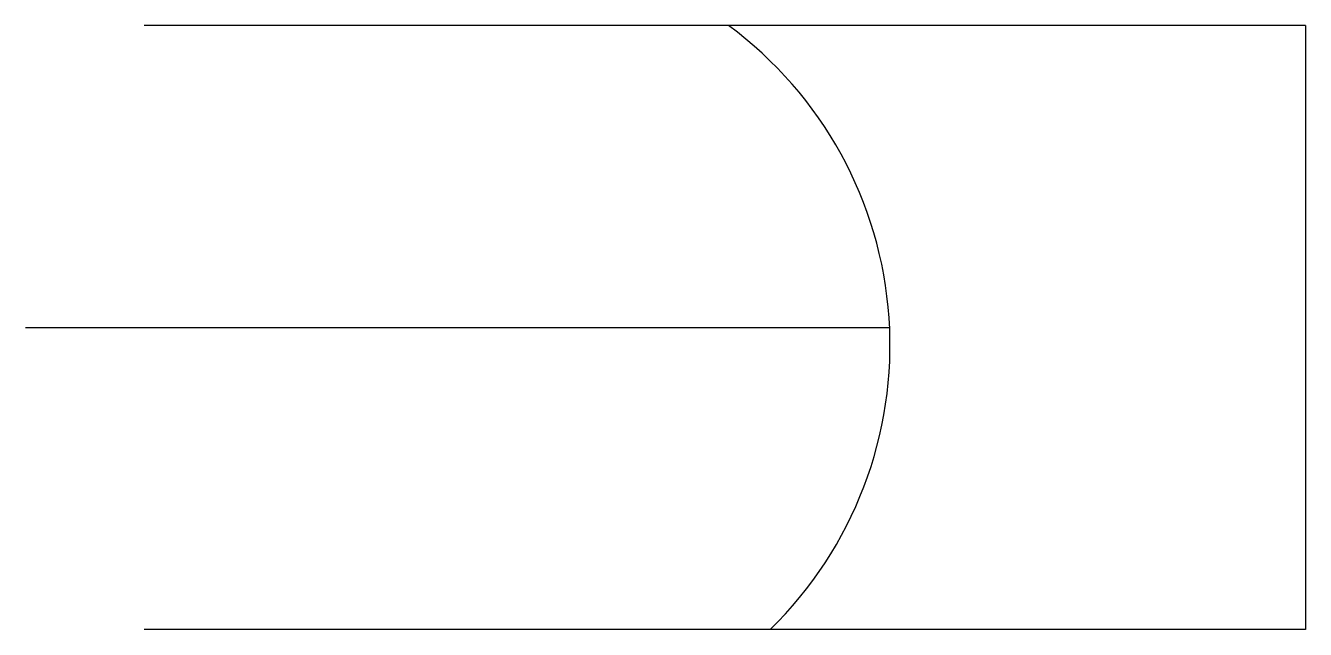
# Model space of a CAD drawing. Header units: millimetres. Extents: x 0 to 0.765, y 0 to 0.361.
import ezdxf

# ---------------------------------------------------------------- set-up
doc = ezdxf.new("R2010")
doc.units = ezdxf.units.MM

msp = doc.modelspace()

# ---------------------------------------------------------------- linework, layer by layer
for p, q in [((0.76547, 0.36098), (0.07094, 0.36098)), ((0.76547, 0.36098), (0.76547, 0)), ((0, 0.18049), (0.51678, 0.18049)), ((0.76547, 0), (0.07094, 0))]:
    msp.add_line(p, q)
msp.add_arc((0.27965, 0.16992), 0.23737, 314.28518, 53.59969)

doc.saveas('drawing.dxf')
